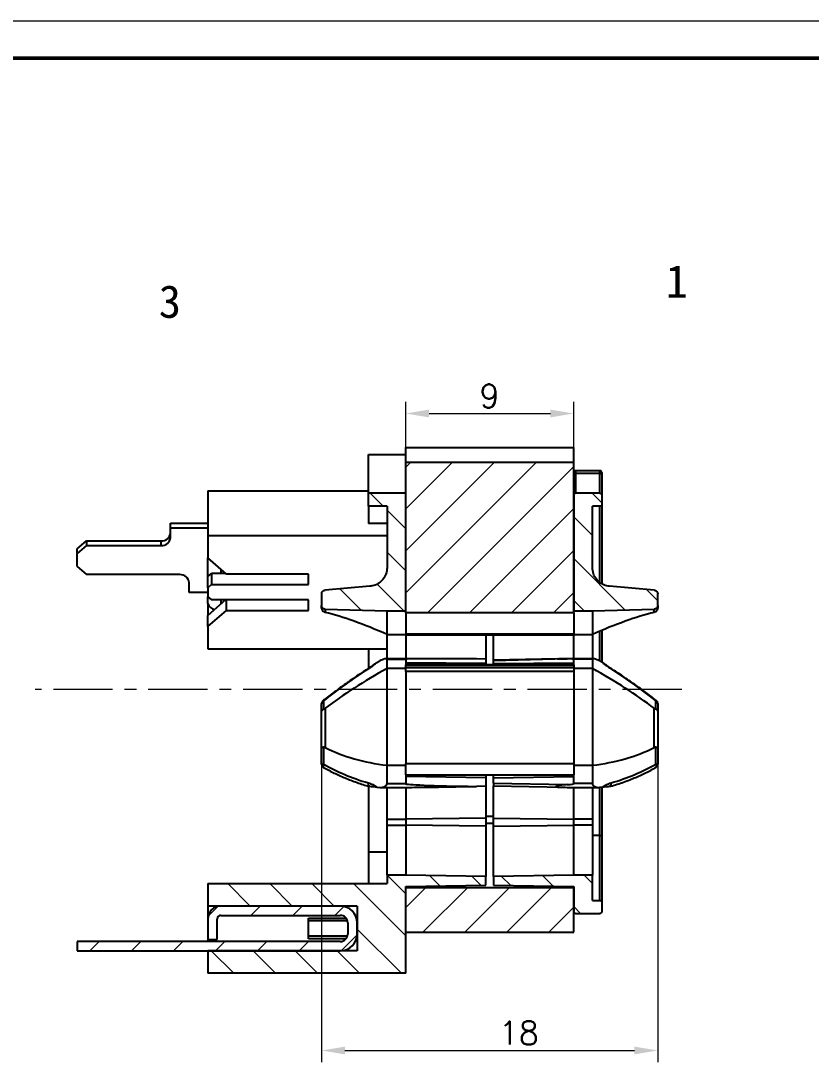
# Model space of a CAD drawing. Header units: millimetres. Extents: x 2517 to 6633, y 792 to 3241.
# Drawn here: x 3208.1 to 3250.5, y 1200.2 to 1255.9 of the extents above; entities that cross this region are included whole.
import ezdxf

# ---------------------------------------------------------------- set-up
doc = ezdxf.new("R2010")
doc.units = ezdxf.units.MM
doc.linetypes.add('CENTER', pattern=[50.8, 31.75, -6.35, 6.35, -6.35])
for name, color, linetype, lineweight in [('中心线', 1, 'CENTER', 9), ('填充', 3, 'Continuous', 9), ('实线', 7, 'Continuous', 25), ('尺寸标注', 2, 'Continuous', 9), ('引导线', 6, 'Continuous', 9), ('粗实线', 9, 'Continuous', 50)]:
    doc.layers.add(name, color=color, linetype=linetype, lineweight=lineweight)
doc.styles.add('st', font='txt.shx')
doc.styles.get("Standard").update_dxf_attribs({"font": 'simfang.ttf'})
doc.dimstyles.new('st', dxfattribs={"dimscale": 0.5, "dimtxt": 2.5, "dimasz": 2.5, "dimexe": 1.25, "dimexo": 0, "dimtad": 1, "dimtoh": 1, "dimdsep": 46, "dimtxsty": 'st', "dimcen": 0, "dimclrd": 256, "dimclre": 256, "dimclrt": 3, "dimadec": 3, "dimazin": 2, "dimtfac": 1, "dimtmove": 0, "dimatfit": 1, "dimfxl": 0, "dimlwd": -1, "dimlwe": -1, "dimarcsym": 0})
pattern_1 = [(45, (3368.8732, 1042.1283), (-1.122532, 1.122532), [])]
pattern_2 = [(135, (3368.8732, 1042.1283), (-1.122532, -1.122532), [])]
pattern_3 = [(135, (-114.1133, -71.202), (-1.122532, -1.122532), [])]

# ---------------------------------------------------------------- blocks, each defined once
blk = doc.blocks.new('*D190')
at = {"layer": 'Defpoints', "color": 0, "ltscale": 0.1, "transparency": 16777216}
for p in [(3237.755, 1234.901), (3228.755, 1233.072), (3237.755, 1233.072)]:
    blk.add_point(p, dxfattribs=at)
at = {"layer": '尺寸标注', "ltscale": 0.1, "transparency": 16777216}
for p, q in [((3228.755, 1233.072), (3228.755, 1235.526)), ((3237.755, 1233.072), (3237.755, 1235.526)), ((3230.005, 1234.901), (3236.505, 1234.901))]:
    blk.add_line(p, q, dxfattribs=at)
for points in [[(3230.005, 1235.109), (3230.005, 1234.692), (3228.755, 1234.901)], [(3236.505, 1235.109), (3236.505, 1234.692), (3237.755, 1234.901)]]:
    blk.add_solid(points, dxfattribs=at)
at = {"layer": '尺寸标注', "color": 3, "ltscale": 0.1, "transparency": 16777216, "insert": (3233.242, 1235.838), "char_height": 1.25, "attachment_point": 5, "style": 'st'}
blk.add_mtext('9', dxfattribs=at)
blk = doc.blocks.new('*D191')
at = {"layer": 'Defpoints', "color": 0, "ltscale": 0.1, "transparency": 16777216}
for p in [(3224.255, 1216.127), (3242.255, 1216.127), (3242.255, 1200.796)]:
    blk.add_point(p, dxfattribs=at)
at = {"layer": '尺寸标注', "ltscale": 0.1, "transparency": 16777216}
for p, q in [((3224.255, 1216.127), (3224.255, 1200.171)), ((3242.255, 1216.127), (3242.255, 1200.171)), ((3225.505, 1200.796), (3241.005, 1200.796))]:
    blk.add_line(p, q, dxfattribs=at)
for points in [[(3225.505, 1201.004), (3225.505, 1200.587), (3224.255, 1200.796)], [(3241.005, 1201.004), (3241.005, 1200.587), (3242.255, 1200.796)]]:
    blk.add_solid(points, dxfattribs=at)
at = {"layer": '尺寸标注', "color": 3, "ltscale": 0.1, "transparency": 16777216, "insert": (3234.808, 1201.733), "char_height": 1.25, "attachment_point": 5, "style": 'st'}
blk.add_mtext('18', dxfattribs=at)

msp = doc.modelspace()

# ---------------------------------------------------------------- hatches: boundary and pattern name
at = {"layer": '填充', "linetype": 'Continuous', "lineweight": 18}
h = msp.add_hatch(dxfattribs=at)
h.set_pattern_fill('ANSI31', color=256, scale=0.5, style=0)
h.set_pattern_definition(pattern_1)
h.paths.add_polyline_path([(3228.7555, 1224.2293), (3237.7555, 1224.2293), (3237.7555, 1232.2845), (3228.7555, 1232.2845)], flags=0)
h = msp.add_hatch(dxfattribs=at)
h.set_pattern_fill('ANSI31', color=256, scale=0.5, angle=90, style=0)
h.set_pattern_definition(pattern_3)
edge = h.paths.add_edge_path(flags=0)
edge.add_line((3227.7555, 1224.3293), (3228.7555, 1224.3293))
edge.add_line((3228.7555, 1224.3293), (3228.7555, 1230.6323))
edge.add_line((3228.7555, 1230.6323), (3226.7555, 1230.6323))
edge.add_line((3226.7555, 1230.6323), (3226.7555, 1229.932))
edge.add_line((3226.7555, 1229.932), (3227.7555, 1229.932))
edge.add_line((3227.7555, 1229.932), (3227.7555, 1226.6477))
edge.add_spline(control_points=[(3227.7555, 1226.6477), (3227.7555, 1226.6445), (3227.7555, 1226.6413), (3227.7555, 1226.6381), (3227.7544, 1226.5262), (3227.734, 1226.4129), (3227.6959, 1226.3076), (3227.6579, 1226.2023), (3227.6011, 1226.1022), (3227.5303, 1226.0154), (3227.4596, 1225.9287), (3227.3728, 1225.853), (3227.2773, 1225.7945), (3227.1819, 1225.7361), (3227.075, 1225.6934), (3226.9656, 1225.6699), (3226.9245, 1225.661), (3226.8828, 1225.6548), (3226.8409, 1225.6512)], knot_values=[0.0016694, 0.0016694, 0.0016694, 0.0016694, 0.0016788, 0.0016788, 0.0016788, 0.0020147, 0.0020147, 0.0020147, 0.0023505, 0.0023505, 0.0023505, 0.0026864, 0.0026864, 0.0026864, 0.0030222, 0.0030222, 0.0030222, 0.0031474, 0.0031474, 0.0031474, 0.0031474], weights=[1, 1, 1, 1, 1, 1, 1, 1, 1, 1, 1, 1, 1, 1, 1, 1, 1, 1, 1], degree=3, periodic=0)
edge.add_spline(control_points=[(3226.8409, 1225.6512), (3226.0401, 1225.5825), (3225.2392, 1225.5139), (3224.4384, 1225.4452)], knot_values=[0.0000002, 0.0000002, 0.0000002, 0.0000002, 0.0024115, 0.0024115, 0.0024115, 0.0024115], weights=[1, 1, 1, 1], degree=3, periodic=0)
edge.add_spline(control_points=[(3224.4384, 1225.4452), (3224.4204, 1225.4437), (3224.4024, 1225.4396), (3224.3854, 1225.4333), (3224.3644, 1225.4254), (3224.3445, 1225.4139), (3224.3273, 1225.3995), (3224.3102, 1225.3852), (3224.2952, 1225.3676), (3224.2837, 1225.3484), (3224.2723, 1225.3292), (3224.264, 1225.3077), (3224.2595, 1225.2858), (3224.2568, 1225.2727), (3224.2555, 1225.2593), (3224.2555, 1225.2459)], knot_values=[0.0000002, 0.0000002, 0.0000002, 0.0000002, 0.0000545, 0.0000545, 0.0000545, 0.000122, 0.000122, 0.000122, 0.0001895, 0.0001895, 0.0001895, 0.0002571, 0.0002571, 0.0002571, 0.0002972, 0.0002972, 0.0002972, 0.0002972], weights=[1, 1, 1, 1, 1, 1, 1, 1, 1, 1, 1, 1, 1, 1, 1, 1], degree=3, periodic=0)
edge.add_line((3224.2555, 1225.2459), (3224.2555, 1224.6237))
edge.add_spline(control_points=[(3224.2555, 1224.6237), (3224.2555, 1224.6108), (3224.2568, 1224.5978), (3224.2593, 1224.5852), (3224.2636, 1224.5632), (3224.2717, 1224.5417), (3224.2831, 1224.5224), (3224.2944, 1224.5031), (3224.3092, 1224.4855), (3224.3263, 1224.471), (3224.3434, 1224.4566), (3224.3632, 1224.4448), (3224.3841, 1224.4369), (3224.405, 1224.4289), (3224.4275, 1224.4244), (3224.4498, 1224.4238)], knot_values=[0.0003114, 0.0003114, 0.0003114, 0.0003114, 0.0003506, 0.0003506, 0.0003506, 0.0004187, 0.0004187, 0.0004187, 0.0004868, 0.0004868, 0.0004868, 0.0005549, 0.0005549, 0.0005549, 0.0006228, 0.0006228, 0.0006228, 0.0006228], weights=[1, 1, 1, 1, 1, 1, 1, 1, 1, 1, 1, 1, 1, 1, 1, 1], degree=3, periodic=0)
edge.add_spline(control_points=[(3224.4498, 1224.4238), (3225.5517, 1224.3923), (3226.6536, 1224.3608), (3227.7555, 1224.3293)], knot_values=[0.0000002, 0.0000002, 0.0000002, 0.0000002, 0.0033073, 0.0033073, 0.0033073, 0.0033073], weights=[1, 1, 1, 1], degree=3, periodic=0)
h = msp.add_hatch(dxfattribs=at)
h.set_pattern_fill('ANSI31', color=256, scale=0.5, angle=90, style=0)
h.set_pattern_definition(pattern_2)
edge = h.paths.add_edge_path(flags=0)
edge.add_spline(control_points=[(3242.2555, 1225.2459), (3242.2555, 1225.2551), (3242.2549, 1225.2642), (3242.2536, 1225.2732), (3242.2506, 1225.2954), (3242.2436, 1225.3174), (3242.2334, 1225.3373), (3242.2232, 1225.3572), (3242.2094, 1225.3756), (3242.1932, 1225.391), (3242.1769, 1225.4065), (3242.1578, 1225.4193), (3242.1374, 1225.4284), (3242.117, 1225.4376), (3242.0948, 1225.4433), (3242.0726, 1225.4452)], knot_values=[0.0002972, 0.0002972, 0.0002972, 0.0002972, 0.0003246, 0.0003246, 0.0003246, 0.0003921, 0.0003921, 0.0003921, 0.0004595, 0.0004595, 0.0004595, 0.000527, 0.000527, 0.000527, 0.0005943, 0.0005943, 0.0005943, 0.0005943], weights=[1, 1, 1, 1, 1, 1, 1, 1, 1, 1, 1, 1, 1, 1, 1, 1], degree=3, periodic=0)
edge.add_spline(control_points=[(3242.0726, 1225.4452), (3241.2718, 1225.5139), (3240.4709, 1225.5825), (3239.6701, 1225.6512)], knot_values=[0.0000002, 0.0000002, 0.0000002, 0.0000002, 0.0024115, 0.0024115, 0.0024115, 0.0024115], weights=[1, 1, 1, 1], degree=3, periodic=0)
edge.add_spline(control_points=[(3239.6701, 1225.6512), (3239.6218, 1225.6553), (3239.5738, 1225.663), (3239.5266, 1225.6741), (3239.4177, 1225.6997), (3239.3117, 1225.7445), (3239.2173, 1225.8047), (3239.123, 1225.865), (3239.0378, 1225.9423), (3238.9687, 1226.0304), (3238.8996, 1226.1184), (3238.8448, 1226.2196), (3238.8088, 1226.3256), (3238.7737, 1226.4286), (3238.7555, 1226.5389), (3238.7555, 1226.6477)], knot_values=[0.0001911, 0.0001911, 0.0001911, 0.0001911, 0.0003357, 0.0003357, 0.0003357, 0.0006714, 0.0006714, 0.0006714, 0.0010072, 0.0010072, 0.0010072, 0.001343, 0.001343, 0.001343, 0.0016694, 0.0016694, 0.0016694, 0.0016694], weights=[1, 1, 1, 1, 1, 1, 1, 1, 1, 1, 1, 1, 1, 1, 1, 1], degree=3, periodic=0)
edge.add_line((3238.7555, 1226.6477), (3238.7555, 1229.932))
edge.add_line((3238.7555, 1229.932), (3239.1555, 1229.932))
edge.add_spline(control_points=[(3239.1555, 1229.932), (3239.161, 1229.932), (3239.1665, 1229.9324), (3239.172, 1229.9334), (3239.183, 1229.9352), (3239.1939, 1229.939), (3239.2037, 1229.9444), (3239.2135, 1229.9498), (3239.2225, 1229.9569), (3239.23, 1229.9653), (3239.2375, 1229.9736), (3239.2436, 1229.9834), (3239.2479, 1229.9937), (3239.2522, 1230.0041), (3239.2547, 1230.0153), (3239.2553, 1230.0265), (3239.2554, 1230.0283), (3239.2555, 1230.0302), (3239.2555, 1230.032)], knot_values=[0.000006, 0.000006, 0.000006, 0.000006, 0.0000225, 0.0000225, 0.0000225, 0.0000564, 0.0000564, 0.0000564, 0.0000902, 0.0000902, 0.0000902, 0.0001241, 0.0001241, 0.0001241, 0.000158, 0.000158, 0.000158, 0.0001635, 0.0001635, 0.0001635, 0.0001635], weights=[1, 1, 1, 1, 1, 1, 1, 1, 1, 1, 1, 1, 1, 1, 1, 1, 1, 1, 1], degree=3, periodic=0)
edge.add_line((3239.2555, 1230.032), (3239.2555, 1230.5323))
edge.add_spline(control_points=[(3239.2555, 1230.5323), (3239.2555, 1230.5397), (3239.2547, 1230.5472), (3239.253, 1230.5545), (3239.2505, 1230.5654), (3239.2461, 1230.576), (3239.2402, 1230.5855), (3239.2342, 1230.595), (3239.2265, 1230.6036), (3239.2178, 1230.6105), (3239.209, 1230.6175), (3239.199, 1230.6231), (3239.1884, 1230.6267), (3239.1779, 1230.6304), (3239.1666, 1230.6323), (3239.1555, 1230.6323)], knot_values=[0.0001585, 0.0001585, 0.0001585, 0.0001585, 0.0001811, 0.0001811, 0.0001811, 0.0002151, 0.0002151, 0.0002151, 0.0002491, 0.0002491, 0.0002491, 0.0002831, 0.0002831, 0.0002831, 0.0003169, 0.0003169, 0.0003169, 0.0003169], weights=[1, 1, 1, 1, 1, 1, 1, 1, 1, 1, 1, 1, 1, 1, 1, 1], degree=3, periodic=0)
edge.add_line((3239.1555, 1230.6323), (3237.8555, 1230.6323))
edge.add_spline(control_points=[(3237.8555, 1230.6323), (3237.8519, 1230.6323), (3237.8484, 1230.6321), (3237.8448, 1230.6317), (3237.8337, 1230.6305), (3237.8226, 1230.6274), (3237.8125, 1230.6226), (3237.8024, 1230.6178), (3237.793, 1230.6111), (3237.785, 1230.6032), (3237.7771, 1230.5954), (3237.7704, 1230.586), (3237.7655, 1230.5759), (3237.7606, 1230.5658), (3237.7574, 1230.5547), (3237.7561, 1230.5436), (3237.7557, 1230.5398), (3237.7555, 1230.536), (3237.7555, 1230.5323)], knot_values=[0.0000002, 0.0000002, 0.0000002, 0.0000002, 0.0000109, 0.0000109, 0.0000109, 0.0000449, 0.0000449, 0.0000449, 0.000079, 0.000079, 0.000079, 0.000113, 0.000113, 0.000113, 0.000147, 0.000147, 0.000147, 0.0001585, 0.0001585, 0.0001585, 0.0001585], weights=[1, 1, 1, 1, 1, 1, 1, 1, 1, 1, 1, 1, 1, 1, 1, 1, 1, 1, 1], degree=3, periodic=0)
edge.add_line((3237.7555, 1230.5323), (3237.7555, 1224.3293))
edge.add_line((3237.7555, 1224.3293), (3238.7555, 1224.3293))
edge.add_spline(control_points=[(3238.7555, 1224.3293), (3239.8574, 1224.3608), (3240.9593, 1224.3923), (3242.0612, 1224.4238)], knot_values=[0.0000002, 0.0000002, 0.0000002, 0.0000002, 0.0033073, 0.0033073, 0.0033073, 0.0033073], weights=[1, 1, 1, 1], degree=3, periodic=0)
edge.add_spline(control_points=[(3242.0612, 1224.4238), (3242.0645, 1224.4239), (3242.0678, 1224.424), (3242.071, 1224.4243), (3242.0933, 1224.426), (3242.1157, 1224.4316), (3242.1361, 1224.4407), (3242.1566, 1224.4497), (3242.1758, 1224.4624), (3242.1922, 1224.4777), (3242.2085, 1224.493), (3242.2225, 1224.5113), (3242.2328, 1224.5312), (3242.2432, 1224.5511), (3242.2502, 1224.573), (3242.2534, 1224.5951), (3242.2548, 1224.6046), (3242.2555, 1224.6142), (3242.2555, 1224.6237)], knot_values=[0.0000002, 0.0000002, 0.0000002, 0.0000002, 0.00001, 0.00001, 0.00001, 0.0000781, 0.0000781, 0.0000781, 0.0001462, 0.0001462, 0.0001462, 0.0002144, 0.0002144, 0.0002144, 0.0002825, 0.0002825, 0.0002825, 0.0003114, 0.0003114, 0.0003114, 0.0003114], weights=[1, 1, 1, 1, 1, 1, 1, 1, 1, 1, 1, 1, 1, 1, 1, 1, 1, 1, 1], degree=3, periodic=0)
edge.add_line((3242.2555, 1224.6237), (3242.2555, 1225.2459))
h = msp.add_hatch(dxfattribs=at)
h.set_pattern_fill('ANSI31', color=256, scale=0.5, angle=90, style=0)
h.set_pattern_definition(pattern_2)
edge = h.paths.add_edge_path(flags=0)
edge.add_line((3233.0555, 1209.6561), (3233.0555, 1210.106))
edge.add_spline(control_points=[(3233.0555, 1210.106), (3231.6222, 1210.131), (3230.1888, 1210.1561), (3228.7555, 1210.1811)], knot_values=[0.0000002, 0.0000002, 0.0000002, 0.0000002, 0.0043009, 0.0043009, 0.0043009, 0.0043009], weights=[1, 1, 1, 1], degree=3, periodic=0)
edge.add_line((3228.7555, 1210.1811), (3227.7555, 1210.1811))
edge.add_line((3227.7555, 1210.1811), (3227.7555, 1209.7306))
edge.add_line((3227.7555, 1209.7306), (3218.1555, 1209.7306))
edge.add_line((3218.1555, 1209.7306), (3218.1555, 1208.5306))
edge.add_line((3218.1555, 1208.5306), (3226.1555, 1208.5306))
edge.add_line((3226.1555, 1208.5306), (3226.1555, 1206.1306))
edge.add_line((3226.1555, 1206.1306), (3218.1555, 1206.1306))
edge.add_line((3218.1555, 1206.1306), (3218.1555, 1204.9306))
edge.add_line((3218.1555, 1204.9306), (3228.7555, 1204.9306))
edge.add_line((3228.7555, 1204.9306), (3228.7555, 1209.5811))
edge.add_spline(control_points=[(3228.7555, 1209.5811), (3230.1888, 1209.6061), (3231.6222, 1209.6311), (3233.0555, 1209.6561)], knot_values=[0.0000002, 0.0000002, 0.0000002, 0.0000002, 0.0043009, 0.0043009, 0.0043009, 0.0043009], weights=[1, 1, 1, 1], degree=3, periodic=0)
h = msp.add_hatch(dxfattribs=at)
h.set_pattern_fill('ANSI31', color=256, scale=0.5, angle=90, style=0)
h.set_pattern_definition(pattern_3)
edge = h.paths.add_edge_path(flags=0)
edge.add_line((3238.7555, 1208.831), (3238.7555, 1210.1811))
edge.add_line((3238.7555, 1210.1811), (3237.7555, 1210.1811))
edge.add_spline(control_points=[(3237.7555, 1210.1811), (3236.3222, 1210.1561), (3234.8888, 1210.131), (3233.4555, 1210.106)], knot_values=[0.0000002, 0.0000002, 0.0000002, 0.0000002, 0.0043009, 0.0043009, 0.0043009, 0.0043009], weights=[1, 1, 1, 1], degree=3, periodic=0)
edge.add_line((3233.4555, 1210.106), (3233.4555, 1209.6561))
edge.add_spline(control_points=[(3233.4555, 1209.6561), (3234.8888, 1209.6311), (3236.3222, 1209.6061), (3237.7555, 1209.5811)], knot_values=[0.0000002, 0.0000002, 0.0000002, 0.0000002, 0.0043009, 0.0043009, 0.0043009, 0.0043009], weights=[1, 1, 1, 1], degree=3, periodic=0)
edge.add_line((3237.7555, 1209.5811), (3237.7555, 1208.231))
edge.add_spline(control_points=[(3237.7555, 1208.231), (3237.7555, 1208.2219), (3237.7568, 1208.2127), (3237.7592, 1208.204), (3237.7622, 1208.1932), (3237.7672, 1208.1828), (3237.7736, 1208.1736), (3237.78, 1208.1645), (3237.7881, 1208.1563), (3237.7972, 1208.1498), (3237.8063, 1208.1432), (3237.8166, 1208.1382), (3237.8274, 1208.135), (3237.8364, 1208.1324), (3237.846, 1208.131), (3237.8555, 1208.131)], knot_values=[0.0001628, 0.0001628, 0.0001628, 0.0001628, 0.0001903, 0.0001903, 0.0001903, 0.0002241, 0.0002241, 0.0002241, 0.000258, 0.000258, 0.000258, 0.0002919, 0.0002919, 0.0002919, 0.0003206, 0.0003206, 0.0003206, 0.0003206], weights=[1, 1, 1, 1, 1, 1, 1, 1, 1, 1, 1, 1, 1, 1, 1, 1], degree=3, periodic=0)
edge.add_line((3237.8555, 1208.131), (3239.1555, 1208.131))
edge.add_spline(control_points=[(3239.1555, 1208.131), (3239.1607, 1208.131), (3239.166, 1208.1314), (3239.1712, 1208.1322), (3239.1822, 1208.134), (3239.1931, 1208.1377), (3239.203, 1208.143), (3239.2128, 1208.1483), (3239.2219, 1208.1554), (3239.2294, 1208.1637), (3239.237, 1208.1719), (3239.2432, 1208.1816), (3239.2476, 1208.1919), (3239.2519, 1208.2022), (3239.2546, 1208.2134), (3239.2553, 1208.2246), (3239.2554, 1208.2267), (3239.2555, 1208.2289), (3239.2555, 1208.231)], knot_values=[0.0000052, 0.0000052, 0.0000052, 0.0000052, 0.0000209, 0.0000209, 0.0000209, 0.0000548, 0.0000548, 0.0000548, 0.0000886, 0.0000886, 0.0000886, 0.0001225, 0.0001225, 0.0001225, 0.0001564, 0.0001564, 0.0001564, 0.0001628, 0.0001628, 0.0001628, 0.0001628], weights=[1, 1, 1, 1, 1, 1, 1, 1, 1, 1, 1, 1, 1, 1, 1, 1, 1, 1, 1], degree=3, periodic=0)
edge.add_line((3239.2555, 1208.231), (3239.2555, 1208.731))
edge.add_spline(control_points=[(3239.2555, 1208.731), (3239.2555, 1208.731), (3239.2555, 1208.731), (3239.2555, 1208.7311), (3239.2555, 1208.7422), (3239.2536, 1208.7536), (3239.2499, 1208.7642), (3239.2461, 1208.7747), (3239.2406, 1208.7848), (3239.2336, 1208.7935), (3239.2266, 1208.8023), (3239.218, 1208.8099), (3239.2085, 1208.8158), (3239.199, 1208.8218), (3239.1883, 1208.8261), (3239.1774, 1208.8286), (3239.1702, 1208.8302), (3239.1629, 1208.831), (3239.1555, 1208.831)], knot_values=[0.0001679, 0.0001679, 0.0001679, 0.0001679, 0.0001679, 0.0001679, 0.0001679, 0.0002015, 0.0002015, 0.0002015, 0.0002351, 0.0002351, 0.0002351, 0.0002687, 0.0002687, 0.0002687, 0.0003022, 0.0003022, 0.0003022, 0.0003243, 0.0003243, 0.0003243, 0.0003243], weights=[1, 1, 1, 1, 1, 1, 1, 1, 1, 1, 1, 1, 1, 1, 1, 1, 1, 1, 1], degree=3, periodic=0)
edge.add_line((3239.1555, 1208.831), (3238.7555, 1208.831))
h = msp.add_hatch(dxfattribs=at)
h.set_pattern_fill('ANSI31', color=256, scale=0.5, style=0)
h.set_pattern_definition([(45, (-114.1133, -71.202), (-1.122532, 1.122532), [])])
h.paths.add_polyline_path([(3228.7555, 1209.5311), (3228.7555, 1207.131), (3237.7555, 1207.131), (3237.7555, 1209.5311)], flags=0)
h = msp.add_hatch(dxfattribs=at)
h.set_pattern_fill('ANSI31', color=256, scale=0.5, style=0)
h.set_pattern_definition(pattern_1)
edge = h.paths.add_edge_path(flags=0)
edge.add_line((3218.1555, 1206.7306), (3218.6555, 1206.7306))
edge.add_line((3218.6555, 1206.7306), (3218.6555, 1207.8306))
edge.add_arc((3218.8555, 1207.8306), 0.2, 90.00004, 180, ccw=False)
edge.add_line((3218.8555, 1208.0306), (3225.2555, 1208.0306))
edge.add_arc((3225.2555, 1207.6306), 0.4, 0, 90, ccw=False)
edge.add_line((3225.6555, 1207.6306), (3225.6555, 1207.0306))
edge.add_arc((3225.2555, 1207.0306), 0.4, 270, 360, ccw=False)
edge.add_line((3225.2555, 1206.6306), (3211.1555, 1206.6306))
edge.add_line((3211.1555, 1206.6306), (3211.1555, 1206.1306))
edge.add_line((3211.1555, 1206.1306), (3225.2555, 1206.1306))
edge.add_arc((3225.2555, 1207.0306), 0.9, 270, 360)
edge.add_line((3226.1555, 1207.0306), (3226.1555, 1207.6306))
edge.add_arc((3225.2555, 1207.6306), 0.9, 0, 90)
edge.add_line((3225.2555, 1208.5306), (3218.8555, 1208.5306))
edge.add_arc((3218.8555, 1207.8306), 0.7, 90.00004, 180)
edge.add_line((3218.1555, 1207.8306), (3218.1555, 1206.7306))

# ---------------------------------------------------------------- linework, layer by layer
at = {"color": 7, "linetype": 'Continuous', "lineweight": 25}
for p, q in [((3228.7555, 1232.2845), (3228.7555, 1233.0723)), ((3228.7555, 1233.0723), (3237.7555, 1233.0723)), ((3237.7555, 1232.2845), (3237.7555, 1233.0723)), ((3226.7555, 1232.7106), (3228.7555, 1232.7106)), ((3226.7555, 1230.6323), (3226.7555, 1232.7106)), ((3228.7555, 1224.2293), (3228.7555, 1232.2845)), ((3237.7555, 1232.2845), (3228.7555, 1232.2845)), ((3237.7555, 1224.2293), (3237.7555, 1232.2845)), ((3239.1555, 1231.8361), (3237.8555, 1231.8361)), ((3237.8555, 1231.6943), (3237.8555, 1230.6323)), ((3239.1555, 1231.6943), (3237.8555, 1231.6943)), ((3239.1555, 1230.6323), (3239.1555, 1231.6943)), ((3239.2555, 1231.7361), (3239.2555, 1231.6297)), ((3239.2555, 1231.6297), (3239.2555, 1230.5323)), ((3218.1555, 1230.7616), (3218.1555, 1228.3616)), ((3218.1555, 1230.7616), (3226.7555, 1230.7616)), ((3226.7555, 1229.932), (3226.7555, 1230.6323)), ((3228.7555, 1230.6323), (3226.7555, 1230.6323)), ((3228.7555, 1224.3293), (3228.7555, 1230.6323)), ((3237.7555, 1230.5323), (3237.7555, 1224.3293)), ((3239.1555, 1230.6323), (3237.8555, 1230.6323)), ((3239.2555, 1230.5323), (3239.2555, 1230.032)), ((3239.2555, 1230.032), (3239.2555, 1225.7997)), ((3227.7555, 1229.932), (3226.7555, 1229.932)), ((3226.7555, 1229.932), (3226.7555, 1229.0052)), ((3227.7555, 1229.932), (3227.7555, 1226.6477)), ((3239.1555, 1229.932), (3238.7555, 1229.932)), ((3238.7555, 1226.6477), (3238.7555, 1229.932)), ((3216.1555, 1228.7858), (3216.1555, 1229.0358)), ((3216.1555, 1229.0358), (3218.1555, 1229.0358)), ((3227.7555, 1229.0052), (3226.7555, 1229.0052)), ((3216.1555, 1228.2662), (3216.1555, 1228.7858)), ((3216.1555, 1228.7858), (3218.1555, 1228.7858)), ((3218.1555, 1228.3616), (3227.7555, 1228.3616)), ((3218.1555, 1228.3616), (3218.1555, 1227.1709)), ((3211.1555, 1227.6502), (3211.6555, 1228.0832)), ((3211.6555, 1227.8332), (3211.1555, 1227.4002)), ((3211.6555, 1228.0832), (3211.6555, 1227.8332)), ((3211.6555, 1228.0832), (3215.6555, 1228.0832)), ((3211.6555, 1227.8332), (3215.6555, 1227.8332)), ((3215.6555, 1227.8332), (3215.6555, 1228.0832)), ((3211.1555, 1227.4002), (3211.1555, 1227.6502)), ((3211.1555, 1226.7073), (3211.1555, 1227.4002)), ((3219.1555, 1226.3048), (3218.1555, 1227.1709)), ((3218.1555, 1226.1687), (3218.1555, 1227.1709)), ((3211.1555, 1226.7073), (3211.6555, 1226.2743)), ((3216.6555, 1226.2743), (3211.6555, 1226.2743)), ((3218.1555, 1226.1687), (3218.3555, 1226.3419)), ((3218.1555, 1225.5687), (3218.1555, 1226.1687)), ((3218.3555, 1226.3419), (3218.3555, 1225.7419)), ((3219.1127, 1226.3419), (3218.3555, 1226.3419)), ((3223.5555, 1226.3048), (3219.1555, 1226.3048)), ((3223.5555, 1225.7419), (3223.5555, 1226.3048)), ((3217.1555, 1225.3217), (3217.1555, 1225.8413)), ((3218.3555, 1225.7419), (3218.1555, 1225.5687)), ((3218.1555, 1225.5687), (3218.1555, 1225.0924)), ((3218.3555, 1225.7419), (3223.5555, 1225.7419)), ((3226.8409, 1225.6512), (3224.4384, 1225.4452)), ((3242.0726, 1225.4452), (3239.6701, 1225.6512)), ((3218.1555, 1225.3217), (3217.1555, 1225.3217)), ((3218.1555, 1225.0924), (3218.3555, 1224.9192)), ((3218.1555, 1224.7217), (3218.1555, 1225.0924)), ((3224.2555, 1225.2459), (3224.2555, 1224.6237)), ((3242.2555, 1224.6237), (3242.2555, 1225.2459)), ((3219.1127, 1224.9192), (3218.1555, 1224.0902)), ((3218.1555, 1224.7217), (3218.1555, 1224.0902)), ((3223.5555, 1224.9192), (3218.3555, 1224.9192)), ((3219.1555, 1224.3563), (3219.1555, 1224.9192)), ((3223.5555, 1224.3563), (3223.5555, 1224.9192)), ((3224.2555, 1224.4748), (3224.2555, 1224.6237)), ((3224.4498, 1224.4238), (3227.7555, 1224.3293)), ((3224.4498, 1224.4238), (3224.4498, 1224.2491)), ((3238.7555, 1224.3293), (3242.0612, 1224.4238)), ((3242.0612, 1224.2491), (3242.0612, 1224.4238)), ((3242.2555, 1224.6237), (3242.2555, 1224.4748)), ((3218.1555, 1223.4902), (3219.1555, 1224.3563)), ((3218.1555, 1223.4902), (3218.1555, 1224.0902)), ((3219.1555, 1224.3563), (3223.5555, 1224.3563)), ((3227.7555, 1224.3293), (3228.7555, 1224.3293)), ((3227.7555, 1223.0732), (3227.7555, 1224.3293)), ((3237.7555, 1224.2293), (3228.7555, 1224.2293)), ((3228.7555, 1224.2293), (3228.7555, 1223.1071)), ((3237.7555, 1224.3293), (3238.7555, 1224.3293)), ((3237.7555, 1224.2293), (3237.7555, 1223.1071)), ((3238.7555, 1224.3293), (3238.7555, 1223.0732)), ((3218.1555, 1223.4902), (3218.1555, 1222.2995)), ((3239.2555, 1223.2879), (3239.2555, 1221.591)), ((3227.7555, 1223.0732), (3228.7555, 1223.0732)), ((3227.7555, 1221.7719), (3227.7555, 1223.0732)), ((3228.7555, 1223.1071), (3237.7555, 1223.1071)), ((3228.7555, 1223.0523), (3228.7555, 1223.1071)), ((3228.7555, 1223.0732), (3228.7555, 1221.7719)), ((3228.7555, 1223.0523), (3237.7555, 1223.0523)), ((3233.0555, 1223.0523), (3233.0555, 1221.7495)), ((3233.4555, 1221.6863), (3233.4555, 1223.0523)), ((3237.7555, 1223.1071), (3237.7555, 1223.0523)), ((3237.7555, 1223.0732), (3238.7555, 1223.0732)), ((3237.7555, 1221.7719), (3237.7555, 1223.0732)), ((3238.7555, 1223.0732), (3238.7555, 1221.7719)), ((3218.1555, 1222.2995), (3227.7555, 1222.2995)), ((3226.7555, 1222.2995), (3226.7555, 1221.2502)), ((3227.2168, 1221.5705), (3227.3729, 1221.6533)), ((3230.2906, 1221.7719), (3227.7091, 1221.7719)), ((3227.7555, 1221.2545), (3227.7555, 1221.7451)), ((3227.7555, 1221.7451), (3228.7555, 1221.7451)), ((3228.7555, 1221.7451), (3228.7555, 1221.5545)), ((3233.0555, 1221.7495), (3232.5466, 1221.7621)), ((3233.0555, 1221.7495), (3233.0555, 1221.5233)), ((3236.8912, 1221.7716), (3233.4555, 1221.6863)), ((3237.4087, 1221.7643), (3233.4555, 1221.6662)), ((3233.4555, 1221.6662), (3233.4555, 1221.6863)), ((3233.4555, 1221.5233), (3233.4555, 1221.6662)), ((3238.8019, 1221.7719), (3236.9502, 1221.7719)), ((3237.7555, 1221.5545), (3237.7555, 1221.7451)), ((3238.7555, 1221.7451), (3237.7555, 1221.7451)), ((3238.7555, 1221.7451), (3238.7555, 1221.2545)), ((3239.2942, 1221.5705), (3239.1381, 1221.6533)), ((3228.7555, 1221.2545), (3227.7555, 1221.2545)), ((3227.7555, 1216.0639), (3227.7555, 1221.2545)), ((3228.7555, 1221.5545), (3228.7555, 1221.4435)), ((3233.0555, 1221.5233), (3228.7555, 1221.5545)), ((3237.7555, 1221.4435), (3228.7555, 1221.4435)), ((3228.7555, 1221.4167), (3228.7555, 1221.4435)), ((3237.7555, 1221.4167), (3228.7555, 1221.4167)), ((3228.7555, 1221.3038), (3228.7555, 1221.4167)), ((3228.7555, 1221.3038), (3237.7555, 1221.3038)), ((3228.7555, 1221.0841), (3228.7555, 1221.3038)), ((3237.7555, 1221.0841), (3228.7555, 1221.0841)), ((3228.7555, 1221.0841), (3228.7555, 1216.1607)), ((3233.0555, 1221.5233), (3233.0555, 1221.4435)), ((3233.4555, 1221.5233), (3237.7555, 1221.5545)), ((3233.4555, 1221.4435), (3233.4555, 1221.5233)), ((3237.7555, 1221.4435), (3237.7555, 1221.5545)), ((3237.7555, 1221.4435), (3237.7555, 1221.4167)), ((3237.7555, 1221.4167), (3237.7555, 1221.3038)), ((3237.7555, 1221.3038), (3237.7555, 1221.0841)), ((3238.7555, 1221.2545), (3237.7555, 1221.2545)), ((3237.7555, 1221.0841), (3237.7555, 1216.1607)), ((3238.7555, 1221.2545), (3238.7555, 1216.0639)), ((3239.2942, 1221.5705), (3239.4503, 1221.4531)), ((3224.2555, 1218.9561), (3224.2555, 1219.3728)), ((3224.3555, 1219.5228), (3224.3555, 1219.07)), ((3242.1555, 1219.07), (3242.1555, 1219.5228)), ((3242.2555, 1219.3728), (3242.2555, 1218.9561)), ((3224.2555, 1216.9608), (3224.2555, 1218.9561)), ((3224.4498, 1219.1247), (3224.4498, 1217.0178)), ((3242.0612, 1217.0178), (3242.0612, 1219.1247)), ((3242.2555, 1218.9561), (3242.2555, 1216.9608)), ((3224.2555, 1216.1273), (3224.2555, 1216.9608)), ((3224.3555, 1217.0331), (3224.3555, 1216.1273)), ((3242.1555, 1216.1273), (3242.1555, 1217.0331)), ((3242.2555, 1216.9608), (3242.2555, 1216.1273)), ((3224.2555, 1216.1273), (3224.3555, 1216.1273)), ((3227.7555, 1216.0639), (3228.7555, 1216.0639)), ((3227.7555, 1215.0827), (3227.7555, 1216.0639)), ((3228.7555, 1216.1607), (3237.7555, 1216.1607)), ((3228.7555, 1215.5607), (3228.7555, 1216.1607)), ((3237.7555, 1216.1607), (3237.7555, 1215.5607)), ((3237.7555, 1216.0639), (3238.7555, 1216.0639)), ((3238.7555, 1216.0639), (3238.7555, 1215.0827)), ((3242.2555, 1216.1273), (3242.1555, 1216.1273)), ((3228.7555, 1215.5607), (3228.7555, 1215.4639)), ((3228.7555, 1215.5607), (3237.7555, 1215.5607)), ((3228.7555, 1215.4639), (3228.7555, 1215.0827)), ((3233.0555, 1215.3963), (3228.7555, 1215.4639)), ((3233.0555, 1215.5607), (3233.0555, 1215.3963)), ((3233.4555, 1215.3963), (3233.4555, 1215.5607)), ((3233.4555, 1215.3963), (3237.7555, 1215.4639)), ((3237.7555, 1215.4639), (3237.7555, 1215.5607)), ((3237.7555, 1215.0827), (3237.7555, 1215.4639)), ((3226.7555, 1214.9472), (3226.7555, 1211.427)), ((3227.7555, 1215.0827), (3228.7555, 1215.0827)), ((3233.0555, 1214.944), (3232.5466, 1214.9341)), ((3233.0555, 1215.3963), (3233.0555, 1214.944)), ((3233.0555, 1214.944), (3233.0555, 1213.2385)), ((3233.4555, 1215.1105), (3233.4555, 1215.3963)), ((3233.4555, 1215.1105), (3237.4087, 1215.0339)), ((3233.4555, 1215.1105), (3233.4555, 1214.9611)), ((3233.4555, 1214.9606), (3237.2862, 1214.8863)), ((3233.4555, 1213.2385), (3233.4555, 1214.9606)), ((3238.7555, 1215.0827), (3237.7555, 1215.0827)), ((3227.2168, 1214.8933), (3227.3729, 1214.8838)), ((3227.4091, 1214.8827), (3228.8183, 1214.8827)), ((3227.7555, 1214.8581), (3227.748, 1214.8827)), ((3227.7555, 1213.1735), (3227.7555, 1214.8581)), ((3237.6927, 1214.8827), (3239.1019, 1214.8827)), ((3237.7555, 1213.1735), (3237.7555, 1214.8827)), ((3238.7577, 1214.8827), (3238.7555, 1214.8581)), ((3238.7555, 1214.8581), (3238.7555, 1213.1735)), ((3239.2942, 1214.8933), (3239.1381, 1214.8838)), ((3239.2555, 1214.891), (3239.2555, 1212.2781)), ((3233.0555, 1213.2385), (3228.7555, 1213.1735)), ((3233.0555, 1213.2385), (3233.0555, 1212.7991)), ((3233.4555, 1213.2385), (3237.7555, 1213.1735)), ((3233.4555, 1212.7991), (3233.4555, 1213.2385)), ((3227.7555, 1213.1735), (3228.7555, 1213.1735)), ((3227.7555, 1212.854), (3227.7555, 1213.1735)), ((3227.7555, 1212.854), (3228.7555, 1212.854)), ((3227.7555, 1210.1811), (3227.7555, 1212.854)), ((3228.7555, 1213.1735), (3228.7555, 1212.854)), ((3228.7555, 1212.854), (3228.7555, 1210.1811)), ((3233.0555, 1212.7991), (3228.7555, 1212.854)), ((3233.0555, 1212.7991), (3233.0555, 1210.106)), ((3233.4555, 1212.7991), (3237.7555, 1212.854)), ((3233.4555, 1210.106), (3233.4555, 1212.7991)), ((3238.7555, 1213.1735), (3237.7555, 1213.1735)), ((3237.7555, 1212.854), (3237.7555, 1213.1735)), ((3237.7555, 1210.1811), (3237.7555, 1212.854)), ((3238.7555, 1212.854), (3237.7555, 1212.854)), ((3238.7555, 1213.1735), (3238.7555, 1212.854)), ((3238.7555, 1212.854), (3238.7555, 1210.1811)), ((3239.1555, 1212.3045), (3238.7555, 1212.3045)), ((3239.1555, 1208.831), (3239.1555, 1212.3045)), ((3239.2555, 1212.2781), (3239.2555, 1208.731)), ((3226.7555, 1211.427), (3227.7555, 1211.427)), ((3226.7555, 1211.427), (3226.7555, 1209.7306)), ((3228.7555, 1210.1811), (3227.7555, 1210.1811)), ((3227.7555, 1210.1811), (3227.7555, 1209.7306)), ((3233.0555, 1210.106), (3228.7555, 1210.1811)), ((3233.0555, 1209.6561), (3233.0555, 1210.106)), ((3237.7555, 1210.1811), (3233.4555, 1210.106)), ((3233.4555, 1210.106), (3233.4555, 1209.6561)), ((3238.7555, 1210.1811), (3237.7555, 1210.1811)), ((3238.7555, 1208.831), (3238.7555, 1210.1811)), ((3218.1555, 1209.7306), (3218.1555, 1208.5306)), ((3218.1555, 1209.7306), (3227.7555, 1209.7306)), ((3228.7555, 1209.5811), (3233.0555, 1209.6561)), ((3228.7555, 1204.9306), (3228.7555, 1209.5811)), ((3228.7555, 1209.5311), (3237.7555, 1209.5311)), ((3228.7555, 1207.131), (3228.7555, 1209.5311)), ((3233.4555, 1209.6561), (3237.7555, 1209.5811)), ((3237.7555, 1209.5811), (3237.7555, 1208.231)), ((3237.7555, 1207.131), (3237.7555, 1209.5311)), ((3238.7555, 1208.831), (3239.1555, 1208.831)), ((3226.1555, 1208.5306), (3218.1555, 1208.5306)), ((3218.1555, 1208.5306), (3218.1555, 1207.8306)), ((3225.2555, 1208.5306), (3218.8555, 1208.5306)), ((3226.1555, 1208.5306), (3226.1555, 1206.1306)), ((3239.2555, 1208.731), (3239.2555, 1208.231)), ((3218.1555, 1207.8306), (3218.1555, 1206.7306)), ((3218.6555, 1206.7306), (3218.6555, 1207.8306)), ((3218.8555, 1208.0306), (3225.2555, 1208.0306)), ((3223.5555, 1207.8806), (3225.5678, 1207.8806)), ((3223.5555, 1207.7306), (3223.5555, 1207.8806)), ((3223.5555, 1206.9306), (3223.5555, 1207.7306)), ((3226.1201, 1207.8806), (3226.1555, 1207.8806)), ((3237.8555, 1208.131), (3239.1555, 1208.131)), ((3225.6555, 1207.6306), (3225.6555, 1207.0306)), ((3226.1555, 1207.0306), (3226.1555, 1207.6306)), ((3228.7555, 1207.131), (3237.7555, 1207.131)), ((3211.1555, 1206.6306), (3211.1555, 1206.1306)), ((3225.2555, 1206.6306), (3211.1555, 1206.6306)), ((3218.1555, 1206.7306), (3218.6555, 1206.7306)), ((3218.1555, 1206.7306), (3218.1555, 1206.6306)), ((3223.5555, 1206.7806), (3223.5555, 1206.9306)), ((3225.5677, 1206.7806), (3223.5555, 1206.7806)), ((3226.1555, 1206.7806), (3226.1201, 1206.7806)), ((3211.1555, 1206.1306), (3225.2555, 1206.1306)), ((3218.1555, 1206.1306), (3218.1555, 1204.9306)), ((3226.1555, 1206.1306), (3218.1555, 1206.1306)), ((3228.7555, 1204.9306), (3218.1555, 1204.9306))]:
    msp.add_line(p, q, dxfattribs=at)
at = {"color": 8, "linetype": 'Continuous', "lineweight": 25}
for p, q in [((3237.8555, 1231.8361), (3237.8555, 1231.6943)), ((3239.1555, 1231.6943), (3239.1555, 1231.8361)), ((3239.1555, 1225.8722), (3239.1555, 1229.932)), ((3218.8555, 1226.5646), (3218.8555, 1226.3419)), ((3218.8555, 1224.9192), (3218.8555, 1224.6965)), ((3239.1555, 1221.6441), (3239.1555, 1223.2458)), ((3228.7555, 1214.8827), (3228.7555, 1213.1735)), ((3239.1555, 1212.3045), (3239.1555, 1214.8849)), ((3233.0555, 1213.3473), (3233.4555, 1213.3473)), ((3233.0555, 1212.9617), (3233.4555, 1212.9617)), ((3225.6428, 1207.7306), (3223.5555, 1207.7306)), ((3226.1555, 1207.7306), (3226.1499, 1207.7306)), ((3223.5555, 1206.9306), (3225.6428, 1206.9306)), ((3226.1499, 1206.9306), (3226.1555, 1206.9306))]:
    msp.add_line(p, q, dxfattribs=at)
at = {"color": 7, "linetype": 'Continuous', "lineweight": 25, "flags": 128}
for points in [[(3237.8555, 1231.6943), (3237.836, 1231.693), (3237.8172, 1231.6894), (3237.7999, 1231.6834), (3237.7848, 1231.6754), (3237.7724, 1231.6656), (3237.7631, 1231.6544), (3237.7574, 1231.6423), (3237.7555, 1231.6297)], [(3239.2555, 1231.6297), (3239.2536, 1231.6423), (3239.2479, 1231.6544), (3239.2386, 1231.6656), (3239.2262, 1231.6754), (3239.2111, 1231.6834), (3239.1938, 1231.6894), (3239.175, 1231.693), (3239.1555, 1231.6943)]]:
    msp.add_lwpolyline(points, dxfattribs=at)
at = {"color": 8, "linetype": 'Continuous', "lineweight": 25, "flags": 128}
for points in [[(3224.332, 1219.5302), (3224.3391, 1219.531), (3224.3555, 1219.5228)], [(3242.1555, 1219.5228), (3242.1719, 1219.531), (3242.1789, 1219.5302)], [(3224.3555, 1216.1273), (3224.3391, 1216.081), (3224.3306, 1216.0379), (3224.3306, 1216.0008), (3224.339, 1215.9722), (3224.3554, 1215.9542), (3224.3565, 1215.9535)], [(3242.1544, 1215.9535), (3242.1556, 1215.9542), (3242.172, 1215.9722), (3242.1804, 1216.0008), (3242.1804, 1216.0379), (3242.1719, 1216.081), (3242.1555, 1216.1273)]]:
    msp.add_lwpolyline(points, dxfattribs=at)
at = {"color": 7, "linetype": 'Continuous', "lineweight": 25}
for centre, radius, start, end in [((3237.8555, 1231.7361), 0.1, 90, 180), ((3239.1555, 1231.7361), 0.1, 0, 90), ((3215.6867, 1228.5523), 0.4701, 266.18874, 355.59816), ((3215.6867, 1228.3023), 0.4701, 266.18863, 355.59827), ((3216.6867, 1225.8052), 0.4701, 4.40181, 93.81128), ((3218.5718, 1224.8442), 0.4339, 196.39136, 264.15188), ((3224.4555, 1219.3728), 0.2, 128.11536, 180), ((3224.4262, 1219.3674), 0.1708, 114.44788, 178.17158), ((3242.0848, 1219.3674), 0.1708, 1.82765, 65.5524), ((3242.0555, 1219.3728), 0.2, 0, 51.88464), ((3224.4555, 1216.1273), 0.2, 180, 240.35725), ((3242.0555, 1216.1273), 0.2, 299.64275, 0), ((3226.9338, 1215.0544), 0.1882, 159.10253, 218.76925), ((3239.5772, 1215.0544), 0.1882, 321.23131, 20.89734), ((3218.8555, 1207.8306), 0.7, 90.00004, 180), ((3225.2555, 1207.6306), 0.9, 0, 90), ((3218.8555, 1207.8306), 0.2, 90.00004, 180), ((3225.2555, 1207.6306), 0.4, 0, 90), ((3225.2555, 1207.0306), 0.9, 270, 0), ((3225.2555, 1207.0306), 0.4, 270, 0)]:
    msp.add_arc(centre, radius, start, end, dxfattribs=at)
at = {"color": 8, "linetype": 'Continuous', "lineweight": 25}
for centre, radius, start, end in [((3226.8099, 1221.2641), 0.0638, 197.69115, 215.59308), ((3239.7008, 1221.2643), 0.0641, 324.44121, 342.25142)]:
    msp.add_arc(centre, radius, start, end, dxfattribs=at)
at = {"color": 7, "linetype": 'Continuous', "lineweight": 25}
for centre, major_axis, ratio, start_param, end_param in [((3229.2177, 1220.3088), (7.1495, -3.8256), 0.2274642, 1.8963609, 2.4154094), ((3237.2933, 1220.3088), (7.1495, 3.8256), 0.2274642, 0.7261832, 1.2452317), ((3227.4091, 1221.5719), (0.3439, 0.184), 0.2277351, 6.1619034, 7.8374195), ((3240.2135, 1221.5719), (11.458, -0.1732), 0.0087255, 2.3039665, 3.1417246), ((3226.2975, 1221.5719), (11.458, 0.1732), 0.0087255, 6.2830534, 6.5297126), ((3239.1019, 1221.5719), (0.3439, -0.184), 0.2277351, 1.5873585, 3.2628746), ((3231.3438, 1221.0154), (9.8284, 5.252), 0.225284, 1.9326431, 2.2347327), ((3229.2177, 1219.9523), (7.1495, 3.8256), 0.2274642, 1.6541235, 2.173172), ((3237.2933, 1219.9523), (7.1495, -3.8256), 0.2274642, 0.9684207, 1.4874692), ((3235.1672, 1221.0154), (9.8284, -5.252), 0.225284, 0.90686, 1.2089495), ((3229.2177, 1220.1306), (7.2023, 0), 0.5766429, 3.9888946, 4.5079431), ((3237.2933, 1220.1306), (7.2023, 0), 0.5766429, 4.9168349, 5.4358834), ((3231.3438, 1220.1306), (9.8994, 0), 0.5709522, 3.9286449, 4.2307345), ((3235.1672, 1220.1306), (9.8994, 0), 0.5709522, 5.1940435, 5.496133), ((3227.4091, 1215.0827), (0.3464, 0), 0.5773503, 4.6076692, 6.2831853), ((3240.2135, 1215.0827), (11.458, 0), 0.0174551, 3.1415927, 3.9793507), ((3240.2135, 1215.0827), (11.458, 0.1989), 0.001824, 3.2462807, 3.979319), ((3226.2975, 1215.0827), (11.458, 0), 0.0174551, 6.0365261, 6.2831853), ((3239.1019, 1215.0827), (0.3464, 0), 0.5773503, 3.1415927, 4.8171087), ((3226.2975, 1215.0827), (11.458, -0.1989), 0.001824, 6.0365577, 6.1784972)]:
    msp.add_ellipse(centre, major_axis=major_axis, ratio=ratio, start_param=start_param, end_param=end_param, dxfattribs=at)
for points, knots in [([(3237.7555, 1230.5323), (3237.7556, 1230.536), (3237.7562, 1230.551), (3237.7638, 1230.5767), (3237.7837, 1230.6046), (3237.8117, 1230.6243), (3237.8372, 1230.6317), (3237.8519, 1230.6322), (3237.8555, 1230.6323)], [0, 0, 0, 0, 0.072612, 0.2874313, 0.5022354, 0.7169497, 0.9315424, 1, 1, 1, 1]), ([(3239.1555, 1230.6323), (3239.1667, 1230.6312), (3239.1891, 1230.629), (3239.219, 1230.6119), (3239.2417, 1230.5866), (3239.2538, 1230.5584), (3239.255, 1230.5397), (3239.2555, 1230.5323)], [0, 0, 0, 0, 0.2132773, 0.4278123, 0.6424024, 0.8571178, 1, 1, 1, 1]), ([(3239.2555, 1230.032), (3239.2555, 1230.0302), (3239.2552, 1230.0171), (3239.2496, 1229.993), (3239.2314, 1229.964), (3239.2046, 1229.9428), (3239.1777, 1229.9331), (3239.161, 1229.9323), (3239.1555, 1229.932)], [0, 0, 0, 0, 0.0353969, 0.2501839, 0.4649607, 0.6796755, 0.8943074, 1, 1, 1, 1]), ([(3227.7555, 1226.6477), (3227.7555, 1226.6445), (3227.7551, 1226.5294), (3227.7139, 1226.3009), (3227.5452, 1226.0032), (3227.2874, 1225.7789), (3227.0355, 1225.6755), (3226.8826, 1225.6564), (3226.8409, 1225.6512)], [0, 0, 0, 0, 0.0064583, 0.2335455, 0.4606408, 0.6877242, 0.9147767, 1, 1, 1, 1]), ([(3239.6701, 1225.6512), (3239.622, 1225.6575), (3239.4629, 1225.6782), (3239.2066, 1225.7894), (3238.955, 1226.0183), (3238.7872, 1226.3167), (3238.766, 1226.5384), (3238.7555, 1226.6477)], [0, 0, 0, 0, 0.0982409, 0.3252305, 0.5522343, 0.7792732, 1, 1, 1, 1]), ([(3224.2555, 1225.2459), (3224.2563, 1225.2593), (3224.2584, 1225.2951), (3224.2807, 1225.3505), (3224.3248, 1225.4022), (3224.3803, 1225.4355), (3224.4204, 1225.4422), (3224.4384, 1225.4452)], [0, 0, 0, 0, 0.135278, 0.3623232, 0.5893483, 0.8163316, 1, 1, 1, 1]), ([(3242.0726, 1225.4452), (3242.0947, 1225.4411), (3242.1391, 1225.4329), (3242.1958, 1225.3935), (3242.2367, 1225.3391), (3242.2538, 1225.2866), (3242.2551, 1225.2551), (3242.2555, 1225.2459)], [0, 0, 0, 0, 0.2263374, 0.4533419, 0.6803686, 0.9074371, 1, 1, 1, 1]), ([(3224.4498, 1224.4238), (3224.4274, 1224.4266), (3224.3827, 1224.4323), (3224.3238, 1224.4684), (3224.28, 1224.5203), (3224.2583, 1224.5755), (3224.2562, 1224.6108), (3224.2555, 1224.6237)], [0, 0, 0, 0, 0.2179505, 0.4365372, 0.6551589, 0.8738387, 1, 1, 1, 1]), ([(3224.2555, 1224.4748), (3224.2555, 1224.4737), (3224.2556, 1224.447), (3224.2651, 1224.3971), (3224.2998, 1224.3319), (3224.3369, 1224.3031), (3224.3555, 1224.2886)], [0, 0, 0, 0, 0.0152457, 0.3658318, 0.6825499, 1, 1, 1, 1]), ([(3242.2555, 1224.6237), (3242.2551, 1224.6142), (3242.2537, 1224.5822), (3242.2361, 1224.5294), (3242.1948, 1224.4749), (3242.1377, 1224.4372), (3242.0901, 1224.425), (3242.0645, 1224.4239), (3242.0612, 1224.4238)], [0, 0, 0, 0, 0.0933265, 0.3120515, 0.530765, 0.7494354, 0.9680453, 1, 1, 1, 1]), ([(3242.1555, 1224.2886), (3242.1741, 1224.3031), (3242.2112, 1224.3319), (3242.2459, 1224.3971), (3242.2554, 1224.447), (3242.2555, 1224.4737), (3242.2555, 1224.4748)], [0, 0, 0, 0, 0.3174508, 0.6341674, 0.9847543, 1, 1, 1, 1]), ([(3224.4498, 1224.2491), (3224.4332, 1224.2538), (3224.4027, 1224.2623), (3224.3703, 1224.2804), (3224.3555, 1224.2886)], [0, 0, 0, 0, 0.54364401, 1, 1, 1, 1]), ([(3242.1555, 1224.2886), (3242.138, 1224.279), (3242.1055, 1224.2612), (3242.0752, 1224.2529), (3242.0612, 1224.2491)], [0, 0, 0, 0, 0.5381227, 1, 1, 1, 1]), ([(3236.8912, 1221.7706), (3236.9178, 1221.7711), (3237.0855, 1221.7742), (3237.261, 1221.7688), (3237.4087, 1221.7643)], [0, 0, 0, 0, 0.1583901, 1, 1, 1, 1]), ([(3226.7491, 1221.2447), (3226.6255, 1221.1639), (3226.2746, 1220.9345), (3225.7153, 1220.5535), (3225.0886, 1220.1064), (3224.6334, 1219.7654), (3224.3883, 1219.5741), (3224.332, 1219.5302)], [0, 0, 0, 0, 0.1490372, 0.4229343, 0.6825787, 0.927179, 1, 1, 1, 1]), ([(3227.0456, 1221.4592), (3227.0128, 1221.4329), (3226.9187, 1221.3573), (3226.816, 1221.2892), (3226.749, 1221.2449)], [0, 0, 0, 0, 0.3479406, 1, 1, 1, 1]), ([(3227.2168, 1221.5705), (3227.145, 1221.5108), (3226.9996, 1221.39), (3226.8391, 1221.2817), (3226.758, 1221.227)], [0, 0, 0, 0, 0.49424828, 1, 1, 1, 1]), ([(3227.0482, 1221.4562), (3227.0518, 1221.4599), (3227.0985, 1221.5077), (3227.16, 1221.5404), (3227.2168, 1221.5705)], [0, 0, 0, 0, 0.0771455, 1, 1, 1, 1]), ([(3239.753, 1221.227), (3239.6737, 1221.2804), (3239.5132, 1221.3886), (3239.3678, 1221.5094), (3239.2942, 1221.5705)], [0, 0, 0, 0, 0.4941484, 1, 1, 1, 1]), ([(3239.7622, 1221.2452), (3239.7412, 1221.2588), (3239.6481, 1221.3192), (3239.5446, 1221.3922), (3239.4692, 1221.4545), (3239.4584, 1221.4634)], [0, 0, 0, 0, 0.1999145, 0.886314, 1, 1, 1, 1]), ([(3242.1789, 1219.5302), (3242.0845, 1219.6036), (3241.8046, 1219.8213), (3241.3182, 1220.182), (3240.7061, 1220.6155), (3240.1821, 1220.9704), (3239.8616, 1221.1796), (3239.7619, 1221.2447)], [0, 0, 0, 0, 0.122075, 0.3617811, 0.613749, 0.8798791, 1, 1, 1, 1]), ([(3224.3555, 1219.07), (3224.3369, 1219.0612), (3224.2998, 1219.0436), (3224.2651, 1219.0038), (3224.2556, 1218.9732), (3224.2555, 1218.9568), (3224.2555, 1218.9561)], [0, 0, 0, 0, 0.3174509, 0.6341683, 0.9847524, 1, 1, 1, 1]), ([(3224.3555, 1219.07), (3224.373, 1219.0779), (3224.4055, 1219.0926), (3224.4358, 1219.1146), (3224.4498, 1219.1247)], [0, 0, 0, 0, 0.5381188, 1, 1, 1, 1]), ([(3242.0612, 1219.1247), (3242.0778, 1219.1128), (3242.1083, 1219.0908), (3242.1407, 1219.0765), (3242.1555, 1219.07)], [0, 0, 0, 0, 0.54364122, 1, 1, 1, 1]), ([(3242.2555, 1218.9561), (3242.2555, 1218.9568), (3242.2554, 1218.9732), (3242.2459, 1219.0038), (3242.2112, 1219.0436), (3242.1741, 1219.0612), (3242.1555, 1219.07)], [0, 0, 0, 0, 0.0152476, 0.3658324, 0.6825485, 1, 1, 1, 1]), ([(3224.3555, 1217.0331), (3224.3369, 1217.0274), (3224.2998, 1217.0161), (3224.2651, 1216.9907), (3224.2556, 1216.9715), (3224.2555, 1216.9612), (3224.2555, 1216.9608)], [0, 0, 0, 0, 0.3174511, 0.6341677, 0.9847531, 1, 1, 1, 1]), ([(3224.4498, 1217.0178), (3224.4332, 1217.0251), (3224.4027, 1217.0386), (3224.3703, 1217.0348), (3224.3555, 1217.0331)], [0, 0, 0, 0, 0.5436457, 1, 1, 1, 1]), ([(3242.1555, 1217.0331), (3242.138, 1217.0347), (3242.1055, 1217.0378), (3242.0752, 1217.0241), (3242.0612, 1217.0178)], [0, 0, 0, 0, 0.5381222, 1, 1, 1, 1]), ([(3242.2555, 1216.9608), (3242.2555, 1216.9612), (3242.2554, 1216.9715), (3242.2459, 1216.9907), (3242.2112, 1217.0161), (3242.1741, 1217.0274), (3242.1555, 1217.0331)], [0, 0, 0, 0, 0.015247, 0.3658331, 0.6825483, 1, 1, 1, 1]), ([(3224.3566, 1215.9535), (3224.4523, 1215.9004), (3224.7334, 1215.7442), (3225.2208, 1215.5086), (3225.8325, 1215.2532), (3226.3514, 1215.068), (3226.6671, 1214.9711), (3226.7622, 1214.9419)], [0, 0, 0, 0, 0.1241596, 0.3647621, 0.6176894, 0.8849178, 1, 1, 1, 1]), ([(3239.7487, 1214.942), (3239.8607, 1214.9765), (3240.2005, 1215.0812), (3240.7496, 1215.2804), (3241.3787, 1215.5483), (3241.8412, 1215.7781), (3242.0926, 1215.9189), (3242.1544, 1215.9535)], [0, 0, 0, 0, 0.1356186, 0.4115352, 0.6731795, 0.9197079, 1, 1, 1, 1]), ([(3226.758, 1215.1215), (3226.8373, 1215.0939), (3226.9977, 1215.038), (3227.1432, 1214.9419), (3227.2168, 1214.8933)], [0, 0, 0, 0, 0.49414883, 1, 1, 1, 1]), ([(3226.7871, 1214.9365), (3226.7779, 1214.9379), (3226.7675, 1214.9396), (3226.7627, 1214.9414), (3226.7621, 1214.9417)], [0, 0, 0, 0, 0.87891297, 1, 1, 1, 1]), ([(3227.2168, 1214.8933), (3227.1165, 1214.9009), (3226.9536, 1214.9133), (3226.8333, 1214.93), (3226.7871, 1214.9365)], [0, 0, 0, 0, 0.6154025, 1, 1, 1, 1]), ([(3237.4087, 1215.0339), (3237.309, 1215.0261), (3237.1441, 1215.0133), (3236.9643, 1214.9887), (3236.8769, 1214.9688), (3236.8454, 1214.9595), (3236.8265, 1214.9521), (3236.8145, 1214.9451), (3236.8091, 1214.9402), (3236.8068, 1214.9354), (3236.8072, 1214.9314), (3236.8105, 1214.9268), (3236.8218, 1214.9196), (3236.8741, 1214.905), (3237.0723, 1214.8888), (3237.2624, 1214.8865), (3237.4087, 1214.8847)], [0, 0, 0, 0, 0.2402458, 0.397482, 0.4355172, 0.4573922, 0.4780245, 0.486006, 0.4940553, 0.4985895, 0.5031467, 0.5083707, 0.5169155, 0.5417751, 0.6474197, 1, 1, 1, 1]), ([(3239.2942, 1214.8933), (3239.366, 1214.9409), (3239.5114, 1215.0371), (3239.6719, 1215.0932), (3239.753, 1215.1215)], [0, 0, 0, 0, 0.4942481, 1, 1, 1, 1]), ([(3239.7239, 1214.9365), (3239.6397, 1214.9253), (3239.5151, 1214.9087), (3239.3482, 1214.8971), (3239.2942, 1214.8933)], [0, 0, 0, 0, 0.6759665, 1, 1, 1, 1]), ([(3239.7488, 1214.9417), (3239.7484, 1214.9415), (3239.744, 1214.9396), (3239.7334, 1214.938), (3239.7239, 1214.9365)], [0, 0, 0, 0, 0.1047967, 1, 1, 1, 1]), ([(3239.1555, 1212.3045), (3239.1656, 1212.3043), (3239.1858, 1212.3038), (3239.213, 1212.3001), (3239.2355, 1212.2945), (3239.2512, 1212.2871), (3239.2554, 1212.2813), (3239.2555, 1212.2782), (3239.2555, 1212.2781)], [0, 0, 0, 0, 0.17843826, 0.35650748, 0.54406278, 0.75617657, 0.98738888, 1, 1, 1, 1]), ([(3239.1555, 1208.831), (3239.1629, 1208.8305), (3239.1814, 1208.8293), (3239.2095, 1208.8174), (3239.2351, 1208.7947), (3239.2517, 1208.7648), (3239.2555, 1208.7422), (3239.2555, 1208.731), (3239.2555, 1208.731)], [0, 0, 0, 0, 0.141026, 0.3557062, 0.5703899, 0.7850866, 0.9997856, 1, 1, 1, 1]), ([(3237.8555, 1208.131), (3237.846, 1208.1318), (3237.8253, 1208.1335), (3237.796, 1208.1483), (3237.7721, 1208.1725), (3237.7579, 1208.2016), (3237.7562, 1208.2219), (3237.7555, 1208.231)], [0, 0, 0, 0, 0.1817956, 0.3964467, 0.6111041, 0.8257647, 1, 1, 1, 1]), ([(3239.2555, 1208.231), (3239.2555, 1208.2289), (3239.2552, 1208.2155), (3239.2493, 1208.1912), (3239.2309, 1208.1624), (3239.2039, 1208.1414), (3239.1772, 1208.132), (3239.1607, 1208.1312), (3239.1555, 1208.131)], [0, 0, 0, 0, 0.04090529, 0.25557105, 0.47023542, 0.68489721, 0.89955001, 1, 1, 1, 1])]:
    msp.add_open_spline(points, degree=3, knots=knots, dxfattribs=at)
at = {"layer": '中心线', "ltscale": 0.1}
msp.add_line((3243.5416, 1220.1306), (3208.91, 1220.1306), dxfattribs=at)
at = {"layer": '引导线'}
msp.add_line((3173.7328, 1255.9254), (3341.7328, 1255.9254), dxfattribs=at)
at = {"layer": '粗实线'}
msp.add_line((3183.7328, 1253.9254), (3339.7328, 1253.9254), dxfattribs=at)

# ---------------------------------------------------------------- texts
at = {"layer": '实线', "char_height": 1.75, "width": 19.6855, "attachment_point": 5}
for s, insert in [('1', (3243.2766, 1241.9771)), ('3', (3216.1265, 1240.8819))]:
    msp.add_mtext(s, dxfattribs=dict(at, insert=insert))

# ---------------------------------------------------------------- dimensions: what is measured, and where the dimension line sits
at = {"layer": '尺寸标注', "ltscale": 0.1}
for base, p1, p2, picture, middle in [((3237.7555, 1234.9005), (3228.7555, 1233.0723), (3237.7555, 1233.0723), '*D190', (3233.2415, 1234.9005)), ((3242.2555, 1200.7956), (3224.2555, 1216.1273), (3242.2555, 1216.1273), '*D191', (3234.8075, 1200.7956))]:
    dim = msp.add_linear_dim(base=base, p1=p1, p2=p2, dimstyle='st', override={"dimtol": 0, "dimlim": 0, "dimtp": 0, "dimtm": 0, "dimtfac": 1, "dimtdec": 3, "dimtolj": 0, "dimtzin": 8}, dxfattribs=at)
    dim.commit()
    dim.dimension.update_dxf_attribs({"geometry": picture, "text_midpoint": middle, "dimtype": 160})

doc.saveas('drawing.dxf')
